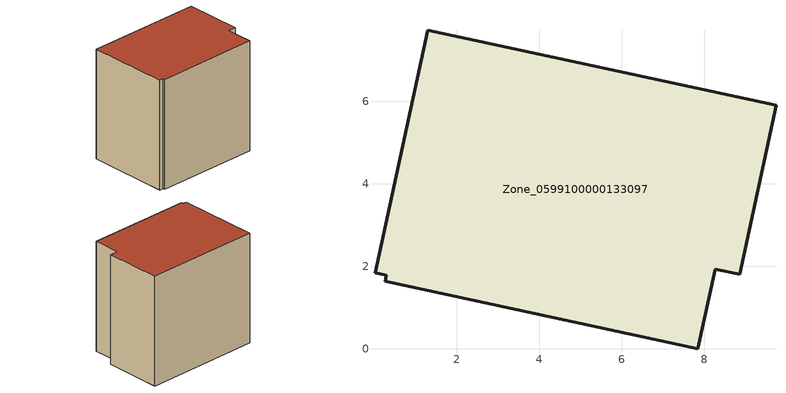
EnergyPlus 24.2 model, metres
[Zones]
Zone_0599100000133097
 floor ground (C_G): 7.85,0 0.27,1.63 0.29,1.78 0.03,1.84 1.3,7.72 9.74,5.9 8.86,1.8 8.27,1.93 z0
 wall outside (C_F): 9.74,5.9 1.3,7.72 0.03,1.84 0.29,1.78 0.27,1.63 7.85,0 8.27,1.93 8.86,1.8 9.74,5.9 z0:8.17
 roof outside (C_R): 0.27,1.63 7.85,0 8.27,1.93 8.86,1.8 9.74,5.9 1.3,7.72 0.03,1.84 0.29,1.78 z8.17
[BUILDING]
Pand.0599100000133097: North Axis=0; Terrain=City; Loads Convergence Tolerance Value=0.04; Temperature Convergence Tolerance Value=0.4; Solar Distribution=FullExterior; Maximum Number of Warmup Days=25; Minimum Number of Warmup Days=1
[Site:Location]
Rotterdam.The.Hague.AP_ZH_NLD Design_Conditions: Latitude=51.96; Longitude=4.45; Time Zone=1; Elevation=-4.5
[SITE:GROUNDTEMPERATURE:BUILDINGSURFACE]
18, 18, 18, 18, 18, 18, 18, 18, 18, 18, 18, 18
[MATERIAL] Thermal Absorptance=0.9; Solar Absorptance=0.7; Visible Absorptance=0.7
Name | Roughness | Thickness | Conductivity | Density | Specific Heat
G.TC.1975-1991 | MediumSmooth | 0.15 | 0.288461 | 540 | 1210
F.TC.1975-1991 | Rough | 0.3 | 0.230769 | 1920 | 840
R.TC.1975-1991 | MediumRough | 0.2 | 0.153846 | 1500 | 1000
[CONSTRUCTION]
C_G: G.TC.1975-1991
C_F: F.TC.1975-1991
C_R: R.TC.1975-1991
[ZONE]
Zone_0599100000133097: Type=1; Multiplier=1; Ceiling Height=Autocalculate; Volume=Autocalculate; Floor Area=autocalculate; Part of Total Floor Area=Yes
[ZONEINFILTRATION:DESIGNFLOWRATE]
Infil_Zone_0599100000133097: Zone or ZoneList or Space or SpaceList=Zone_0599100000133097; Schedule=AlwaysOn; Design Flow Rate Calculation Method=Flow/Area; Flow Rate per Floor Area=0.003; Constant Term Coefficient=1; Temperature Term Coefficient=0; Velocity Term Coefficient=0; Velocity Squared Term Coefficient=0
[HVACTEMPLATE:ZONE:IDEALLOADSAIRSYSTEM]
Zone_0599100000133097: Maximum Heating Supply Air Temperature=50; Minimum Cooling Supply Air Temperature=13; Maximum Heating Supply Air Humidity Ratio=0.0156; Minimum Cooling Supply Air Humidity Ratio=0.0077; Heating Limit=NoLimit; Cooling Limit=NoLimit; Dehumidification Control Type=ConstantSensibleHeatRatio; Cooling Sensible Heat Ratio=0.7; Dehumidification Setpoint=60; Humidification Control Type=None; Humidification Setpoint=30; Outdoor Air Method=None; Outdoor Air Flow Rate per Person=0.00944; Outdoor Air Flow Rate per Zone Floor Area=0; Outdoor Air Flow Rate per Zone=0; Demand Controlled Ventilation Type=None; Outdoor Air Economizer Type=NoEconomizer; Heat Recovery Type=None; Sensible Heat Recovery Effectiveness=0.7; Latent Heat Recovery Effectiveness=0.65
[ZONECONTROL:THERMOSTAT]
ThermostatControl_Zone_0599100000133097: Zone or ZoneList=Zone_0599100000133097; Control Type Schedule=DualSetpointControlType; Control 1=Thermostat_Zone_0599100000133097; Temperature Difference Between Cutout And Setpoint=0
[THERMOSTATSETPOINT:DUALSETPOINT]
Thermostat_Zone_0599100000133097: Heating Setpoint Temperature Schedule=HeatingSetpoint_Zone_0599100000133097; Cooling Setpoint Temperature Schedule=CoolingSetpoint_Zone_0599100000133097
[SCHEDULE:COMPACT]
HeatingSetpoint_Zone_0599100000133097: Through: 12/31, For: AllDays, Until: 24:00, 21
CoolingSetpoint_Zone_0599100000133097: Through: 12/31, For: AllDays, Until: 24:00, 24
DualSetpointControlType: Through: 12/31, For: AllDays, Until: 24:00, 4
AlwaysOn: Through: 12/31, For: AllDays, Until: 24:00, 1
